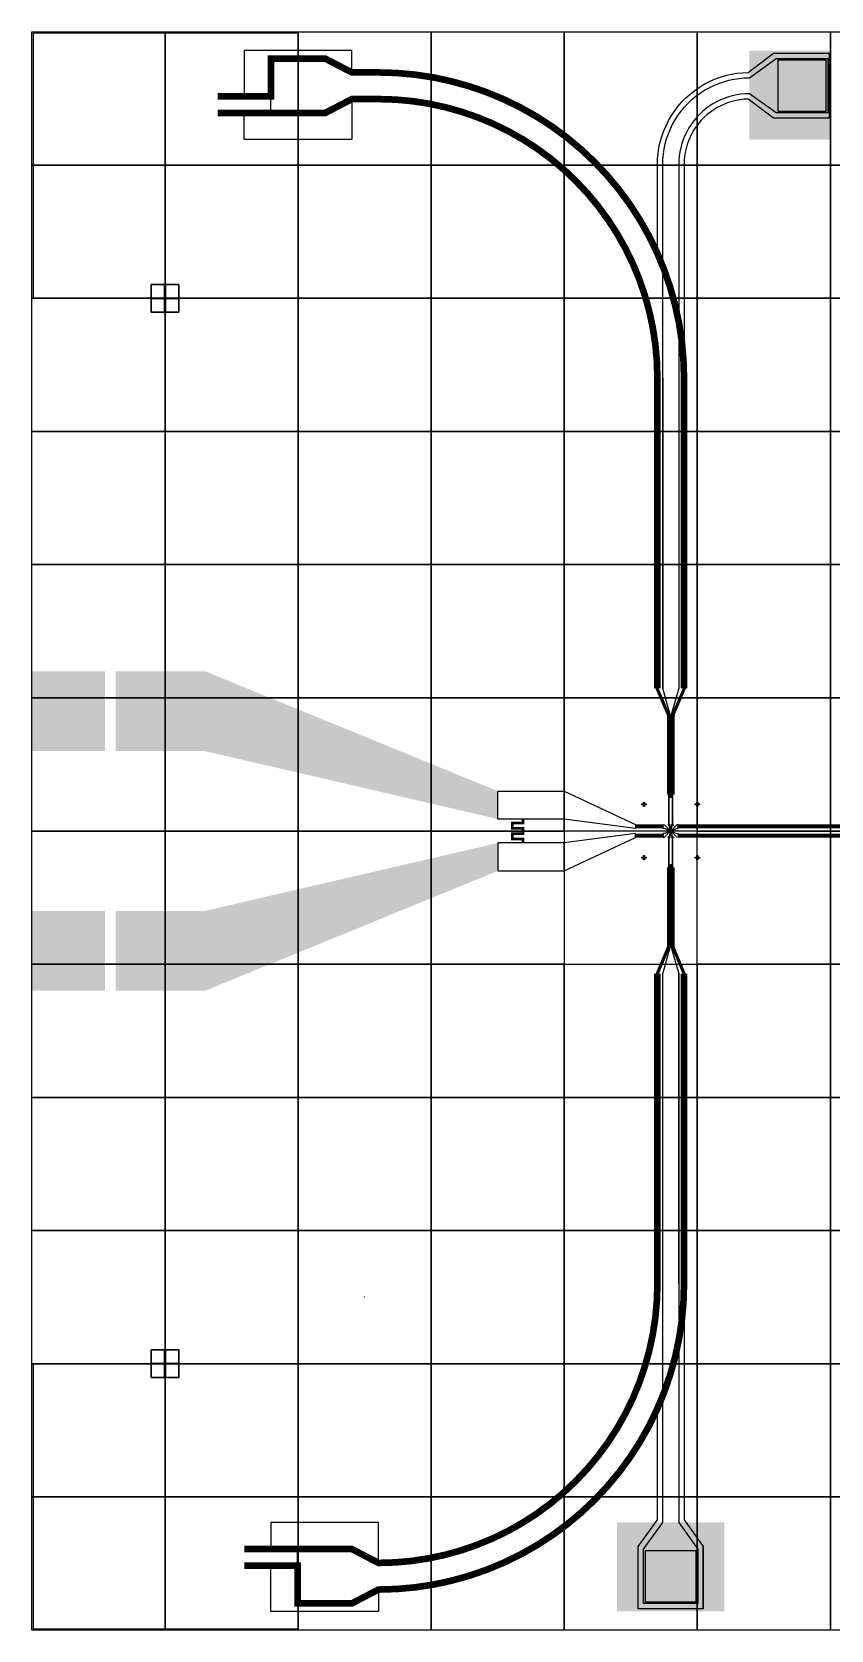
# Model space of a CAD drawing. Extents: x 0 to 10000, y 0 to 6000.
# Drawn here: x 0 to 3002, y 0 to 6000 of the extents above; entities that cross this region are included whole.
import ezdxf

# ---------------------------------------------------------------- set-up
doc = ezdxf.new("R2010")
doc.units = 0
doc.header["$MEASUREMENT"] = 0
for name, color, linetype in [('1-TMAH_ALIGNMENT', 10, 'Continuous'), ('2-OHMICS_PHOSPHOROUS', 8, 'Continuous'), ('3-THICK_OXIDE', 7, 'Continuous'), ('5-AL_CONTACT', 9, 'Continuous'), ('L0D0_0', 1, 'Continuous'), ('L10D0_LINESMALL', 6, 'Continuous'), ('L6D0_ALIGNMENT', 4, 'Continuous'), ('L7D0_AREABIG', 3, 'Continuous'), ('L8D0_AREASMALL', 5, 'Continuous'), ('L9D0_FBMSBIG', 2, 'Continuous')]:
    doc.layers.add(name, color=color, linetype=linetype)

msp = doc.modelspace()

# ---------------------------------------------------------------- linework, layer by layer
at = {"layer": '1-TMAH_ALIGNMENT'}
for points in [[(498, 5052), (502, 5052), (502, 5002), (552, 5002), (552, 4998), (502, 4998), (502, 4948), (498, 4948), (498, 4998), (448, 4998), (448, 5002), (498, 5002), (498, 5052), (498, 5052)], [(498, 1052), (502, 1052), (502, 1002), (552, 1002), (552, 998), (502, 998), (502, 948), (498, 948), (498, 998), (448, 998), (448, 1002), (498, 1002), (498, 1052), (498, 1052)]]:
    msp.add_lwpolyline(points, dxfattribs=at)
at = {"layer": '2-OHMICS_PHOSPHOROUS'}
for points in [[(2370, 4700), (2370, 3536), (2370, 4700), (2370, 4700), (2370, 5502), (2370.595, 5521.683), (2372.377, 5541.295), (2375.34, 5560.763), (2379.473, 5580.017), (2384.761, 5598.986), (2391.185, 5617.601), (2398.721, 5635.795), (2407.341, 5653.5), (2417.015, 5670.652), (2427.707, 5687.189), (2439.378, 5703.05), (2451.986, 5718.178), (2465.483, 5732.517), (2479.822, 5746.015), (2494.95, 5758.622), (2510.811, 5770.293), (2527.348, 5780.985), (2544.5, 5790.659), (2562.205, 5799.279), (2580.399, 5806.815), (2599.014, 5813.239), (2617.983, 5818.527), (2637.237, 5822.66), (2656.705, 5825.623), (2676.317, 5827.405), (2696, 5828), (2796, 5900), (2990, 5900), (2990, 5696), (2796, 5696), (2696, 5768), (2679.939, 5767.515), (2663.937, 5766.061), (2648.052, 5763.643), (2632.342, 5760.271), (2616.864, 5755.956), (2601.675, 5750.714), (2586.83, 5744.565), (2572.384, 5737.531), (2558.388, 5729.638), (2544.895, 5720.914), (2531.953, 5711.391), (2519.609, 5701.104), (2507.91, 5690.09), (2496.896, 5678.391), (2486.609, 5666.047), (2477.086, 5653.105), (2468.362, 5639.612), (2460.469, 5625.616), (2453.435, 5611.17), (2447.286, 5596.325), (2442.044, 5581.136), (2437.729, 5565.658), (2434.357, 5549.948), (2431.939, 5534.063), (2430.485, 5518.061), (2430, 5502), (2430, 4700), (2430, 3536), (2402, 3436), (2402, 3126), (2398, 3126), (2398, 3436), (2370, 3536), (2370, 4700)], [(498, 5052), (502, 5052), (552, 5052), (552, 5002), (552, 4998), (552, 4948), (502, 4948), (498, 4948), (448, 4948), (448, 4998), (448, 5002), (448, 5052), (498, 5052), (498, 5052)], [(2430, 1300), (2430, 2464), (2430, 404), (2502, 304), (2502, 100), (2298, 100), (2298, 304), (2370, 404), (2370, 2464), (2398, 2564), (2398, 2874), (2402, 2874), (2402, 2564), (2430, 2464), (2430, 1300)], [(498, 1052), (502, 1052), (552, 1052), (552, 1002), (552, 998), (552, 948), (502, 948), (498, 948), (448, 948), (448, 998), (448, 1002), (448, 1052), (498, 1052), (498, 1052)]]:
    msp.add_lwpolyline(points, dxfattribs=at)
at = {"layer": '3-THICK_OXIDE'}
for points in [[(2691, 5748), (2675.766, 5747.212), (2660.609, 5745.482), (2645.589, 5742.815), (2630.764, 5739.224), (2616.189, 5734.72), (2601.921, 5729.322), (2588.015, 5723.051), (2574.524, 5715.93), (2561.501, 5707.987), (2548.994, 5699.252), (2537.053, 5689.759), (2525.723, 5679.545), (2515.048, 5668.648), (2505.068, 5657.11), (2495.822, 5644.977), (2487.346, 5632.294), (2479.672, 5619.11), (2472.829, 5605.476), (2466.845, 5591.444), (2461.741, 5577.068), (2457.538, 5562.404), (2454.251, 5547.508), (2451.894, 5532.436), (2450.475, 5517.247), (2450, 5502), (2450, 4700), (2450, 3536), (2407, 3436), (2407, 3136), (2393, 3136), (2393, 3436), (2350, 3536), (2350, 4700), (2347.932, 4765.805), (2341.736, 4831.349), (2331.437, 4896.376), (2317.075, 4960.627), (2298.707, 5023.85), (2276.406, 5085.795), (2250.259, 5146.217), (2220.369, 5204.878), (2186.856, 5261.547), (2149.85, 5315.999), (2109.498, 5368.02), (2065.959, 5417.405), (2019.405, 5463.959), (1970.02, 5507.498), (1917.999, 5547.85), (1863.547, 5584.856), (1806.878, 5618.369), (1748.217, 5648.259), (1687.795, 5674.406), (1625.85, 5696.707), (1562.627, 5715.075), (1498.376, 5729.437), (1433.349, 5739.736), (1367.804, 5745.932), (1302, 5748), (1202, 5748), (1102, 5696), (898, 5696), (898, 5900), (1102, 5900), (1202, 5848), (1302, 5848), (1371.461, 5845.897), (1440.667, 5839.594), (1509.365, 5829.116), (1577.303, 5814.501), (1644.233, 5795.802), (1709.908, 5773.087), (1774.089, 5746.44), (1836.539, 5715.959), (1897.031, 5681.754), (1955.343, 5643.953), (2011.261, 5602.692), (2064.579, 5558.124), (2115.104, 5510.411), (2162.649, 5459.729), (2207.04, 5406.263), (2248.115, 5350.209), (2285.723, 5291.772), (2319.726, 5231.167), (2350, 5168.615), (2350, 5502), (2350.672, 5523.526), (2352.681, 5544.969), (2356.021, 5566.245), (2360.677, 5587.273), (2366.632, 5607.97), (2373.864, 5628.256), (2382.343, 5648.053), (2392.037, 5667.285), (2402.909, 5685.876), (2414.916, 5703.755), (2428.012, 5720.853), (2442.146, 5737.103), (2457.263, 5752.442), (2473.306, 5766.811), (2490.211, 5780.155), (2507.913, 5792.421), (2526.344, 5803.562), (2545.433, 5813.535), (2565.105, 5822.301), (2585.284, 5829.827), (2605.892, 5836.083), (2626.849, 5841.045), (2648.075, 5844.694), (2669.486, 5847.015), (2691, 5848), (2786, 5920), (2995, 5920), (2995, 5676), (2786, 5676), (2691, 5748)], [(498, 5052), (502, 5052), (502, 5002), (552, 5002), (552, 4998), (502, 4998), (502, 4948), (498, 4948), (498, 4998), (448, 4998), (448, 5002), (498, 5002), (498, 5052), (498, 5052)], [(2522, 80), (2522, 314), (2522, 314), (2522, 80), (2522, 80), (2278, 80), (2278, 314), (2350, 413.306), (2350, 831.385), (2319.726, 768.834), (2285.723, 708.228), (2248.115, 649.792), (2207.04, 593.737), (2162.649, 540.271), (2115.104, 489.589), (2064.579, 441.876), (2011.261, 397.308), (1955.343, 356.047), (1897.031, 318.246), (1836.539, 284.042), (1774.089, 253.56), (1709.908, 226.913), (1644.233, 204.199), (1577.303, 185.499), (1509.365, 170.884), (1440.667, 160.406), (1371.461, 154.103), (1302, 152), (1202, 100), (998, 100), (998, 304), (1202, 304), (1302, 252), (1365.277, 253.912), (1428.322, 259.641), (1490.907, 269.166), (1552.803, 282.453), (1613.783, 299.453), (1673.626, 320.103), (1732.113, 344.329), (1789.03, 372.042), (1844.17, 403.141), (1897.332, 437.513), (1948.321, 475.032), (1996.953, 515.561), (2043.048, 558.952), (2086.439, 605.048), (2126.968, 653.679), (2164.487, 704.668), (2198.859, 757.83), (2229.958, 812.97), (2257.671, 869.887), (2281.897, 928.374), (2302.547, 988.217), (2319.547, 1049.197), (2332.834, 1111.093), (2342.359, 1173.678), (2348.088, 1236.723), (2350, 1300), (2350, 2464), (2393, 2564), (2393, 2864), (2407, 2864), (2407, 2564), (2450, 2464), (2450, 1300), (2450, 414), (2522, 314), (2522, 80)], [(498, 1052), (502, 1052), (502, 1002), (552, 1002), (552, 998), (502, 998), (502, 948), (498, 948), (498, 998), (448, 998), (448, 1002), (498, 1002), (498, 1052), (498, 1052)]]:
    msp.add_lwpolyline(points, dxfattribs=at)
at = {"layer": '5-AL_CONTACT'}
for points in [[(0, 6000), (1000, 6000), (1000, 5995), (5, 5995), (5, 5000), (0, 5000), (0, 6000), (0, 6000)], [(2984, 5894), (2802, 5894), (2802, 5702), (2984, 5702), (2984, 5894)], [(448, 5002), (498, 5002), (498, 5052), (448, 5052), (448, 5002)], [(502, 5002), (552, 5002), (552, 5052), (502, 5052), (502, 5002)], [(448, 4948), (498, 4948), (498, 4998), (448, 4998), (448, 4948)], [(502, 4948), (552, 4948), (552, 4998), (502, 4998), (502, 4948)], [(2298, 3108), (2302, 3108), (2302, 3102), (2308, 3102), (2308, 3098), (2302, 3098), (2302, 3092), (2298, 3092), (2298, 3098), (2292, 3098), (2292, 3102), (2298, 3102), (2298, 3108), (2298, 3108)], [(2498, 3108), (2502, 3108), (2502, 3102), (2508, 3102), (2508, 3098), (2502, 3098), (2502, 3092), (2498, 3092), (2498, 3098), (2492, 3098), (2492, 3102), (2498, 3102), (2498, 3108), (2498, 3108)], [(2298, 2908), (2302, 2908), (2302, 2902), (2308, 2902), (2308, 2898), (2302, 2898), (2302, 2892), (2298, 2892), (2298, 2898), (2292, 2898), (2292, 2902), (2298, 2902), (2298, 2908), (2298, 2908)], [(2498, 2908), (2502, 2908), (2502, 2902), (2508, 2902), (2508, 2898), (2502, 2898), (2502, 2892), (2498, 2892), (2498, 2898), (2492, 2898), (2492, 2902), (2498, 2902), (2498, 2908), (2498, 2908)], [(448, 1002), (498, 1002), (498, 1052), (448, 1052), (448, 1002)], [(502, 1002), (552, 1002), (552, 1052), (502, 1052), (502, 1002)], [(0, 0), (0, 1000), (5, 1000), (5, 5), (1000, 5), (1000, 0), (0, 0), (0, 0)], [(448, 948), (498, 948), (498, 998), (448, 998), (448, 948)], [(502, 948), (552, 948), (552, 998), (502, 998), (502, 948)], [(2496, 298), (2304, 298), (2304, 106), (2496, 106), (2496, 298)]]:
    msp.add_lwpolyline(points, dxfattribs=at)
at = {"layer": 'L0D0_0'}
for points in [[(0, 6000), (500, 6000), (500, 5500), (0, 5500), (0, 6000)], [(500, 6000), (1000, 6000), (1000, 5500), (500, 5500), (500, 6000)], [(1000, 6000), (1500, 6000), (1500, 5500), (1000, 5500), (1000, 6000)], [(1500, 6000), (2000, 6000), (2000, 5500), (1500, 5500), (1500, 6000)], [(2000, 6000), (2500, 6000), (2500, 5500), (2000, 5500), (2000, 6000)], [(2500, 6000), (3000, 6000), (3000, 5500), (2500, 5500), (2500, 6000)], [(3000, 6000), (3500, 6000), (3500, 5500), (3000, 5500), (3000, 6000)], [(0, 5500), (500, 5500), (500, 5000), (0, 5000), (0, 5500)], [(500, 5500), (1000, 5500), (1000, 5000), (500, 5000), (500, 5500)], [(1000, 5500), (1500, 5500), (1500, 5000), (1000, 5000), (1000, 5500)], [(1500, 5500), (2000, 5500), (2000, 5000), (1500, 5000), (1500, 5500)], [(2000, 5500), (2500, 5500), (2500, 5000), (2000, 5000), (2000, 5500)], [(2500, 5500), (3000, 5500), (3000, 5000), (2500, 5000), (2500, 5500)], [(3000, 5500), (3500, 5500), (3500, 5000), (3000, 5000), (3000, 5500)], [(0, 5000), (500, 5000), (500, 4500), (0, 4500), (0, 5000)], [(500, 5000), (1000, 5000), (1000, 4500), (500, 4500), (500, 5000)], [(1000, 5000), (1500, 5000), (1500, 4500), (1000, 4500), (1000, 5000)], [(1500, 5000), (2000, 5000), (2000, 4500), (1500, 4500), (1500, 5000)], [(2000, 5000), (2500, 5000), (2500, 4500), (2000, 4500), (2000, 5000)], [(2500, 5000), (3000, 5000), (3000, 4500), (2500, 4500), (2500, 5000)], [(3000, 5000), (3500, 5000), (3500, 4500), (3000, 4500), (3000, 5000)], [(0, 4500), (500, 4500), (500, 4000), (0, 4000), (0, 4500)], [(500, 4500), (1000, 4500), (1000, 4000), (500, 4000), (500, 4500)], [(1000, 4500), (1500, 4500), (1500, 4000), (1000, 4000), (1000, 4500)], [(1500, 4500), (2000, 4500), (2000, 4000), (1500, 4000), (1500, 4500)], [(2000, 4500), (2500, 4500), (2500, 4000), (2000, 4000), (2000, 4500)], [(2500, 4500), (3000, 4500), (3000, 4000), (2500, 4000), (2500, 4500)], [(3000, 4500), (3500, 4500), (3500, 4000), (3000, 4000), (3000, 4500)], [(0, 4000), (500, 4000), (500, 3500), (0, 3500), (0, 4000)], [(500, 4000), (1000, 4000), (1000, 3500), (500, 3500), (500, 4000)], [(1000, 4000), (1500, 4000), (1500, 3500), (1000, 3500), (1000, 4000)], [(1500, 4000), (2000, 4000), (2000, 3500), (1500, 3500), (1500, 4000)], [(2000, 4000), (2500, 4000), (2500, 3500), (2000, 3500), (2000, 4000)], [(2500, 4000), (3000, 4000), (3000, 3500), (2500, 3500), (2500, 4000)], [(3000, 4000), (3500, 4000), (3500, 3500), (3000, 3500), (3000, 4000)], [(0, 3500), (500, 3500), (500, 3000), (0, 3000), (0, 3500)], [(500, 3500), (1000, 3500), (1000, 3000), (500, 3000), (500, 3500)], [(1000, 3500), (1500, 3500), (1500, 3000), (1000, 3000), (1000, 3500)], [(1500, 3500), (2000, 3500), (2000, 3000), (1500, 3000), (1500, 3500)], [(2000, 3500), (2500, 3500), (2500, 3000), (2000, 3000), (2000, 3500)], [(2500, 3500), (3000, 3500), (3000, 3000), (2500, 3000), (2500, 3500)], [(3000, 3500), (3500, 3500), (3500, 3000), (3000, 3000), (3000, 3500)], [(0, 3000), (500, 3000), (500, 2500), (0, 2500), (0, 3000)], [(500, 3000), (1000, 3000), (1000, 2500), (500, 2500), (500, 3000)], [(1000, 3000), (1500, 3000), (1500, 2500), (1000, 2500), (1000, 3000)], [(1500, 3000), (2000, 3000), (2000, 2500), (1500, 2500), (1500, 3000)], [(2500, 3000), (3000, 3000), (3000, 2500), (2500, 2500), (2500, 3000)], [(3000, 3000), (3500, 3000), (3500, 2500), (3000, 2500), (3000, 3000)], [(0, 2500), (500, 2500), (500, 2000), (0, 2000), (0, 2500)], [(500, 2500), (1000, 2500), (1000, 2000), (500, 2000), (500, 2500)], [(1000, 2500), (1500, 2500), (1500, 2000), (1000, 2000), (1000, 2500)], [(1500, 2500), (2000, 2500), (2000, 2000), (1500, 2000), (1500, 2500)], [(2000, 2500), (2500, 2500), (2500, 2000), (2000, 2000), (2000, 2500)], [(2500, 2500), (3000, 2500), (3000, 2000), (2500, 2000), (2500, 2500)], [(3000, 2500), (3500, 2500), (3500, 2000), (3000, 2000), (3000, 2500)], [(0, 2000), (500, 2000), (500, 1500), (0, 1500), (0, 2000)], [(500, 2000), (1000, 2000), (1000, 1500), (500, 1500), (500, 2000)], [(1000, 2000), (1500, 2000), (1500, 1500), (1000, 1500), (1000, 2000)], [(1500, 2000), (2000, 2000), (2000, 1500), (1500, 1500), (1500, 2000)], [(2000, 2000), (2500, 2000), (2500, 1500), (2000, 1500), (2000, 2000)], [(2500, 2000), (3000, 2000), (3000, 1500), (2500, 1500), (2500, 2000)], [(3000, 2000), (3500, 2000), (3500, 1500), (3000, 1500), (3000, 2000)], [(0, 1500), (500, 1500), (500, 1000), (0, 1000), (0, 1500)], [(500, 1500), (1000, 1500), (1000, 1000), (500, 1000), (500, 1500)], [(1000, 1500), (1500, 1500), (1500, 1000), (1000, 1000), (1000, 1500)], [(1500, 1500), (2000, 1500), (2000, 1000), (1500, 1000), (1500, 1500)], [(2000, 1500), (2500, 1500), (2500, 1000), (2000, 1000), (2000, 1500)], [(2500, 1500), (3000, 1500), (3000, 1000), (2500, 1000), (2500, 1500)], [(3000, 1500), (3500, 1500), (3500, 1000), (3000, 1000), (3000, 1500)], [(1251.01, 1250.05), (1248.99, 1250.05)], [(1251.01, 1249.95), (1248.99, 1249.95)], [(0, 1000), (500, 1000), (500, 500), (0, 500), (0, 1000)], [(500, 1000), (1000, 1000), (1000, 500), (500, 500), (500, 1000)], [(1000, 1000), (1500, 1000), (1500, 500), (1000, 500), (1000, 1000)], [(1500, 1000), (2000, 1000), (2000, 500), (1500, 500), (1500, 1000)], [(2000, 1000), (2500, 1000), (2500, 500), (2000, 500), (2000, 1000)], [(2500, 1000), (3000, 1000), (3000, 500), (2500, 500), (2500, 1000)], [(3000, 1000), (3500, 1000), (3500, 500), (3000, 500), (3000, 1000)], [(0, 500), (500, 500), (500, 0), (0, 0), (0, 500)], [(500, 500), (1000, 500), (1000, 0), (500, 0), (500, 500)], [(1000, 500), (1500, 500), (1500, 0), (1000, 0), (1000, 500)], [(1500, 500), (2000, 500), (2000, 0), (1500, 0), (1500, 500)], [(2000, 500), (2500, 500), (2500, 0), (2000, 0), (2000, 500)], [(2500, 500), (3000, 500), (3000, 0), (2500, 0), (2500, 500)], [(3000, 500), (3500, 500), (3500, 0), (3000, 0), (3000, 500)]]:
    msp.add_lwpolyline(points, dxfattribs=at)
at = {"layer": 'L10D0_LINESMALL', "const_width": 0.08}
for points in [[(2401, 3000.08), (2399, 3000.08)], [(2401, 2999.92), (2399, 2999.92)]]:
    msp.add_lwpolyline(points, dxfattribs=at)
at = {"layer": 'L6D0_ALIGNMENT'}
for points in [[(495, 5005), (495, 5055), (505, 5005), (505, 5055)], [(445, 4995), (445, 5005), (555, 4995), (555, 5005)], [(495, 4945), (495, 4995), (505, 4945), (505, 4995)], [(495, 1005), (495, 1055), (505, 1005), (505, 1055)], [(445, 995), (445, 1005), (555, 995), (555, 1005)], [(495, 945), (495, 995), (505, 945), (505, 995)]]:
    msp.add_solid(points, dxfattribs=at)
at = {"layer": 'L7D0_AREABIG'}
for points in [[(798, 5758), (898, 5758), (898, 5900), (1102, 5900), (1202, 5848), (1202, 5930), (798, 5930)], [(1202, 5596), (798, 5596), (798, 5696), (1102, 5696), (1202, 5748)], [(1750, 3150), (2000, 3150), (2000, 3045), (1750, 3045), (1750, 3150)], [(2267.52, 3010), (2000, 3045), (2000, 3150), (2267.52, 3025), (2267.52, 3010), (2267.52, 3010), (2267.52, 3010)], [(1750, 2850), (2000, 2850), (2000, 2955), (1750, 2955), (1750, 2850)], [(2267.52, 2990), (2000, 2955), (2000, 2850), (2267.52, 2975), (2267.52, 2990), (2267.52, 2990), (2267.52, 2990)], [(1302, 404), (898, 404), (898, 304), (1202, 304), (1302, 252)], [(898, 242), (998, 242), (998, 100), (1202, 100), (1302, 152), (1302, 70), (898, 70)]]:
    msp.add_lwpolyline(points, close=True, dxfattribs=at)
for points in [[(2696, 5596), (2696, 5930), (3000, 5596), (3000, 5930)], [(0, 3300), (0, 3600), (275, 3300), (275, 3600)], [(315, 3300), (315, 3600), (650, 3300), (650, 3600)], [(1750, 3045), (650, 3300), (1750, 3150), (650, 3600)], [(650, 2400), (650, 2700), (1750, 2850), (1750, 2955)], [(0, 2400), (0, 2700), (275, 2400), (275, 2700)], [(315, 2400), (315, 2700), (650, 2400), (650, 2700)], [(2198, 70), (2198, 404), (2602, 70), (2602, 404)]]:
    msp.add_solid(points, dxfattribs=at)
at = {"layer": 'L8D0_AREASMALL', "linetype": 'Continuous'}
for points in [[(2391.323, 3022.182, -0.2766563), (2389.5, 3025), (2396.5, 3025), (2398.644, 3000.514, 0.31280021), (2399, 3000.12), (2399, 3000.04), (2399, 3000.12), (2399, 3000.04, -0.09226699), (2396.386, 3000.592), (2377.774, 3008.825, 0.10635737), (2372, 3010), (2372, 3025, -0.20888032), (2379.817, 3020.785), (2394.457, 3004.411, 0.76526574), (2397.097, 3005.261), (2396.098, 3015.822, 0.14062604), (2394.379, 3019.96, 0.13016158)], [(2408.677, 3022.182, 0.2766563), (2410.5, 3025), (2403.5, 3025), (2401.356, 3000.514, -0.31280021), (2401, 3000.12), (2401, 3000.04), (2401, 3000.12), (2401, 3000.04, 0.09226699), (2403.614, 3000.592), (2422.226, 3008.825, -0.10635737), (2428, 3010), (2428, 3025, 0.20888032), (2420.183, 3020.785), (2405.543, 3004.411, -0.76526574), (2402.903, 3005.261), (2403.902, 3015.822, -0.14062604), (2405.621, 3019.96, -0.13016158)], [(2391.323, 2977.818, 0.2766563), (2389.5, 2975), (2396.5, 2975), (2398.644, 2999.486, -0.31280021), (2399, 2999.88), (2399, 2999.96), (2399, 2999.88), (2399, 2999.96, 0.09226699), (2396.386, 2999.408), (2377.774, 2991.175, -0.10635737), (2372, 2990), (2372, 2975, 0.20888032), (2379.817, 2979.215), (2394.457, 2995.589, -0.76526574), (2397.097, 2994.739), (2396.098, 2984.178, -0.14062604), (2394.379, 2980.04, -0.13016158)], [(2408.677, 2977.818, -0.2766563), (2410.5, 2975), (2403.5, 2975), (2401.356, 2999.486, 0.31280021), (2401, 2999.88), (2401, 2999.96), (2401, 2999.88), (2401, 2999.96, -0.09226699), (2403.614, 2999.408), (2422.226, 2991.175, 0.10635737), (2428, 2990), (2428, 2975, -0.20888032), (2420.183, 2979.215), (2405.543, 2995.589, 0.76526574), (2402.903, 2994.739), (2403.902, 2984.178, 0.14062604), (2405.621, 2980.04, 0.13016158)]]:
    msp.add_lwpolyline(points, format="xyb", close=True, dxfattribs=at)
at = {"layer": 'L9D0_FBMSBIG'}
for points, const_width in [([(2450, 3536), (2450, 4700), (2447.906, 4769.315), (2441.63, 4838.376), (2431.196, 4906.933), (2416.641, 4974.734), (2398.02, 5041.533), (2375.399, 5107.086), (2348.861, 5171.154), (2318.504, 5233.502), (2284.437, 5293.904), (2246.785, 5352.138), (2205.687, 5407.993), (2161.29, 5461.265), (2113.759, 5511.759), (2063.265, 5559.29), (2009.993, 5603.687), (1954.138, 5644.785), (1895.904, 5682.437), (1835.502, 5716.504), (1773.154, 5746.861), (1709.086, 5773.399), (1643.533, 5796.02), (1576.734, 5814.641), (1508.933, 5829.196), (1440.376, 5839.63), (1371.315, 5845.906), (1302, 5848), (1202, 5848), (1102, 5900), (898, 5900), (898, 5758), (698, 5758)], 25), ([(698, 5696), (1102, 5696), (1202, 5748), (1302, 5748), (1365.277, 5746.088), (1428.322, 5740.359), (1490.907, 5730.834), (1552.803, 5717.547), (1613.783, 5700.547), (1673.626, 5679.897), (1732.113, 5655.671), (1789.03, 5627.958), (1844.17, 5596.859), (1897.332, 5562.487), (1948.321, 5524.968), (1996.953, 5484.439), (2043.048, 5441.048), (2086.439, 5394.953), (2126.968, 5346.321), (2164.487, 5295.332), (2198.859, 5242.17), (2229.958, 5187.03), (2257.671, 5130.113), (2281.897, 5071.626), (2302.547, 5011.783), (2319.547, 4950.803), (2332.834, 4888.907), (2342.359, 4826.322), (2348.088, 4763.277), (2350, 4700), (2350, 3536)], 25), ([(2348, 3537), (2391.5, 3436), (2391.5, 3136)], 12), ([(2408.5, 3136), (2408.5, 3436.03), (2452, 3537)], 12), ([(2393, 3136), (2393, 3025)], 7), ([(2407, 3136), (2407, 3025)], 7), ([(1845, 3045), (1845, 3030), (1805, 3030), (1805, 3010), (1845, 3010), (1845, 2990), (1805, 2990), (1805, 2970), (1845, 2970), (1845, 2955)], 10), ([(2372, 3017.5), (2267.52, 3017.5)], 15), ([(3128, 3017.5), (2428, 3017.5)], 15), ([(2372, 2982.5), (2267.52, 2982.5)], 15), ([(2393, 2864), (2393, 2975)], 7), ([(2407, 2864), (2407, 2975)], 7), ([(2428, 2982.5), (3128, 2982.5)], 15), ([(2349, 2463), (2391.5, 2564), (2391.5, 2864)], 12), ([(2408.5, 2864), (2408.5, 2564), (2451, 2463)], 12), ([(2450, 2464), (2450, 1300), (2447.906, 1230.685), (2441.63, 1161.624), (2431.196, 1093.067), (2416.641, 1025.266), (2398.02, 958.466), (2375.399, 892.914), (2348.861, 828.846), (2318.504, 766.498), (2284.437, 706.096), (2246.785, 647.862), (2205.687, 592.007), (2161.29, 538.735), (2113.759, 488.241), (2063.265, 440.71), (2009.993, 396.313), (1954.138, 355.215), (1895.904, 317.563), (1835.502, 283.496), (1773.154, 253.139), (1709.086, 226.601), (1643.533, 203.98), (1576.734, 185.359), (1508.933, 170.804), (1440.376, 160.37), (1371.315, 154.094), (1302, 152), (1202, 100), (998, 100), (998, 242), (798, 242)], 25), ([(798, 304), (1202, 304), (1302, 252), (1365.277, 253.912), (1428.322, 259.641), (1490.907, 269.166), (1552.803, 282.453), (1613.783, 299.453), (1673.626, 320.103), (1732.113, 344.329), (1789.03, 372.042), (1844.17, 403.141), (1897.332, 437.513), (1948.321, 475.032), (1996.953, 515.561), (2043.048, 558.952), (2086.439, 605.047), (2126.968, 653.679), (2164.487, 704.668), (2198.859, 757.83), (2229.958, 812.97), (2257.671, 869.887), (2281.897, 928.374), (2302.547, 988.217), (2319.547, 1049.197), (2332.834, 1111.093), (2342.359, 1173.678), (2348.088, 1236.723), (2350, 1300), (2350, 2464)], 25)]:
    msp.add_lwpolyline(points, dxfattribs=dict(at, const_width=const_width))

doc.saveas('drawing.dxf')
